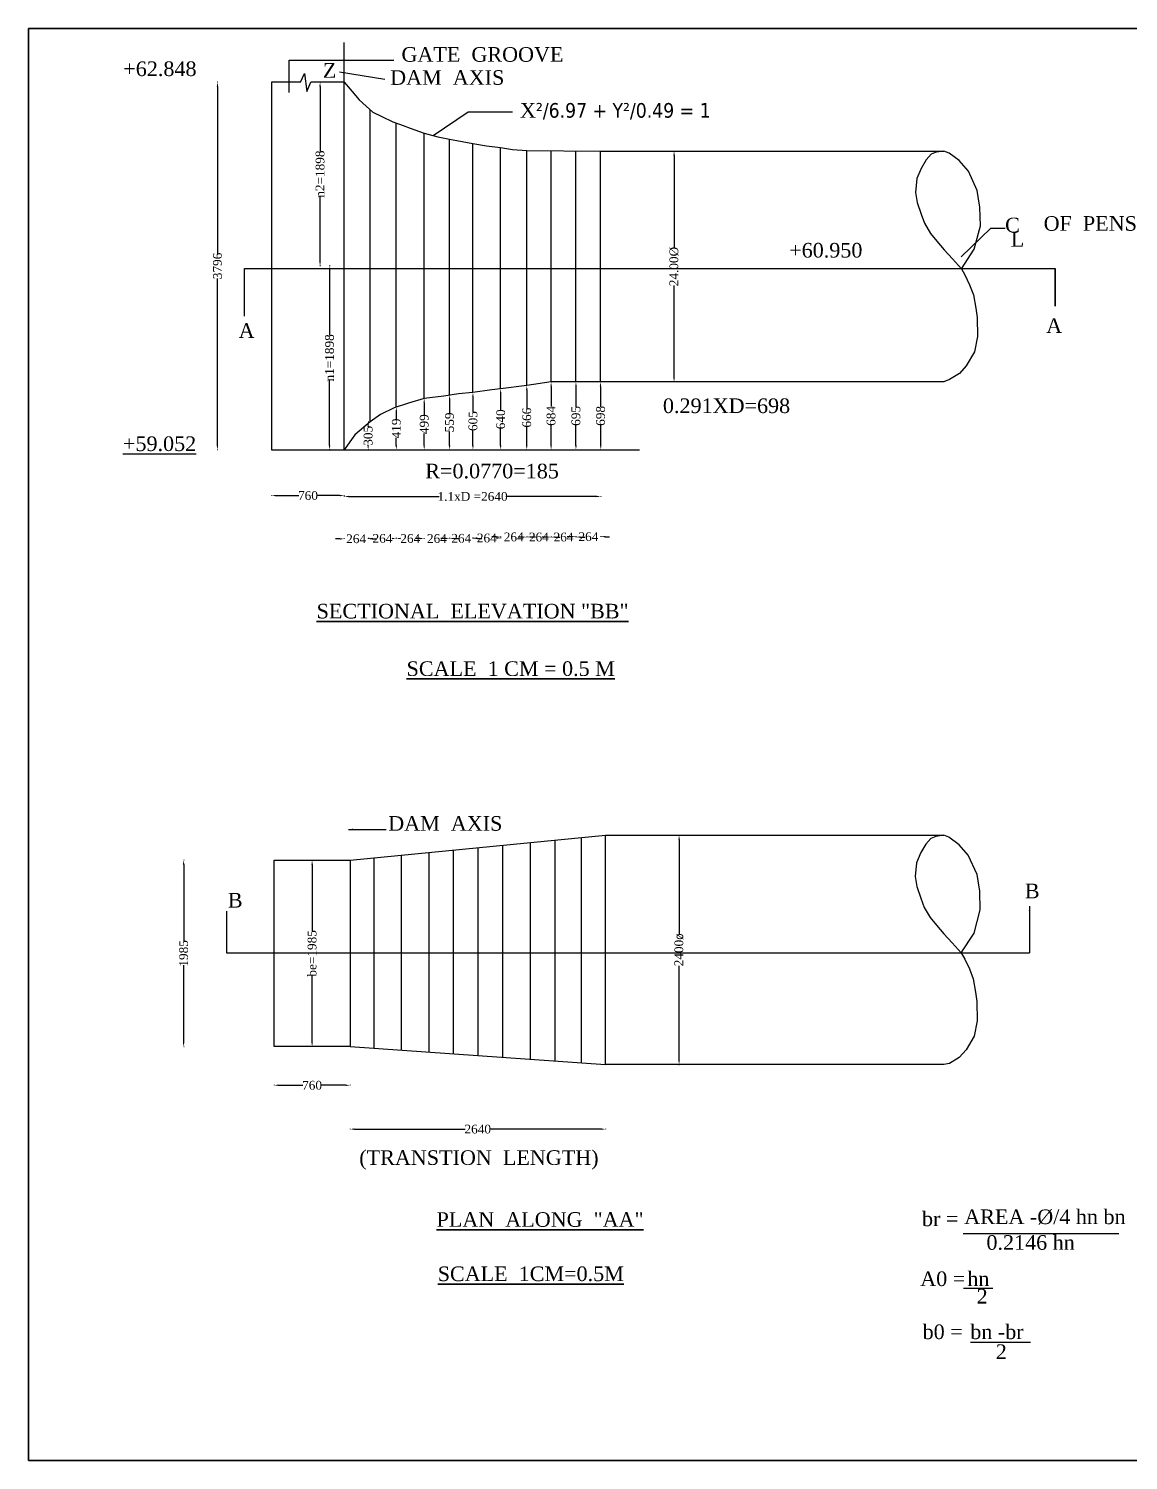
# Model space of a CAD drawing. Header units: millimetres. Extents: x 683 to 21117, y 183 to 14868.
# Drawn here: x 683 to 11962, y 183 to 14868 of the extents above; entities that cross this region are included whole.
import ezdxf

# ---------------------------------------------------------------- set-up
doc = ezdxf.new("R2010")
doc.units = ezdxf.units.MM
doc.header["$MEASUREMENT"] = 0
for name, color, linetype in [('DIM', 5, 'Continuous'), ('DWG.LINE', 10, 'Continuous'), ('TEXT', 7, 'Continuous')]:
    doc.layers.add(name, color=color, linetype=linetype)
doc.layers.add('TITLE', color=7, linetype='Continuous', lineweight=30)
doc.styles.get("Standard").update_dxf_attribs({"font": 'times.ttf', "height": 90})
doc.dimstyles.get("Standard").update_dxf_attribs({"dimtxt": 90, "dimasz": 45, "dimexe": 0.18, "dimexo": 0.0625, "dimgap": 0.09, "dimtad": 0, "dimtih": 1, "dimtoh": 1, "dimdec": 0, "dimzin": 0, "dimdsep": 46, "dimtxsty": 'Standard', "dimcen": 300, "dimclrd": 5, "dimclre": 5, "dimclrt": 4, "dimadec": 0, "dimazin": 0, "dimtfac": 1, "dimtdec": 0, "dimtofl": 0, "dimtmove": 0, "dimatfit": 3, "dimfxl": 0, "dimtolj": 1, "dimtzin": 0, "dimarcsym": 0})

# ---------------------------------------------------------------- blocks, each defined once
blk = doc.blocks.new('*D2')
at = {"layer": 'Defpoints', "color": 0, "ltscale": 0.2}
for p in [(3979, 4426), (6599, 4426), (6599, 3580)]:
    blk.add_point(p, dxfattribs=at)
at = {"layer": 'DIM', "color": 5, "lineweight": -2, "ltscale": 0.2}
for p, q in [((3979, 3585), (3979, 3580)), ((4024, 3580), (5160, 3580)), ((6554, 3580), (5418, 3580)), ((6599, 3585), (6599, 3580))]:
    blk.add_line(p, q, dxfattribs=at)
at = {"layer": 'DIM', "color": 5, "ltscale": 0.2}
for points in [[(4024, 3588), (4024, 3573), (3979, 3580)], [(6554, 3588), (6554, 3573), (6599, 3580)]]:
    blk.add_solid(points, dxfattribs=at)
at = {"layer": 'DIM', "color": 4, "ltscale": 0.2, "insert": (5289, 3580), "char_height": 90, "attachment_point": 5}
blk.add_mtext('\\A1;2640', dxfattribs=at)
blk = doc.blocks.new('*D3')
at = {"layer": 'Defpoints', "color": 0, "ltscale": 0.2}
for p in [(3202, 4426), (3979, 4426), (3979, 4030)]:
    blk.add_point(p, dxfattribs=at)
at = {"layer": 'DIM', "color": 5, "lineweight": -2, "ltscale": 0.2}
for p, q in [((3202, 4035), (3202, 4030)), ((3247, 4030), (3496, 4030)), ((3934, 4030), (3685, 4030)), ((3979, 4035), (3979, 4030))]:
    blk.add_line(p, q, dxfattribs=at)
at = {"layer": 'DIM', "color": 5, "ltscale": 0.2}
for points in [[(3247, 4038), (3247, 4023), (3202, 4030)], [(3934, 4038), (3934, 4023), (3979, 4030)]]:
    blk.add_solid(points, dxfattribs=at)
at = {"layer": 'DIM', "color": 4, "ltscale": 0.2, "insert": (3590, 4030), "char_height": 90, "attachment_point": 5}
blk.add_mtext('\\A1;760', dxfattribs=at)
blk = doc.blocks.new('*D4')
at = {"layer": 'Defpoints', "color": 0, "ltscale": 0.2}
for p in [(3202, 6339), (2273, 4426), (3202, 4426)]:
    blk.add_point(p, dxfattribs=at)
at = {"layer": 'DIM', "color": 5, "lineweight": -2, "ltscale": 0.2}
for p, q in [((2278, 6339), (2273, 6339)), ((2273, 6294), (2273, 5503)), ((2273, 4471), (2273, 5262)), ((2278, 4426), (2273, 4426))]:
    blk.add_line(p, q, dxfattribs=at)
at = {"layer": 'DIM', "color": 5, "ltscale": 0.2}
for points in [[(2265, 6294), (2280, 6294), (2273, 6339)], [(2265, 4471), (2280, 4471), (2273, 4426)]]:
    blk.add_solid(points, dxfattribs=at)
at = {"layer": 'DIM', "color": 4, "ltscale": 0.2, "insert": (2273, 5383), "char_height": 90, "attachment_point": 5, "rotation": 90}
blk.add_mtext('\\A1;1985', dxfattribs=at)
blk = doc.blocks.new('*D5')
at = {"layer": 'Defpoints', "color": 0, "ltscale": 0.2}
for p in [(6599, 6595), (7354, 6595), (6599, 4242)]:
    blk.add_point(p, dxfattribs=at)
at = {"layer": 'DIM', "color": 5, "lineweight": -2, "ltscale": 0.2}
for p, q in [((7349, 6595), (7354, 6595)), ((7354, 6550), (7354, 5582)), ((7354, 4287), (7354, 5255)), ((7349, 4242), (7354, 4242))]:
    blk.add_line(p, q, dxfattribs=at)
at = {"layer": 'DIM', "color": 5, "ltscale": 0.2}
for points in [[(7346, 6550), (7361, 6550), (7354, 6595)], [(7346, 4287), (7361, 4287), (7354, 4242)]]:
    blk.add_solid(points, dxfattribs=at)
at = {"layer": 'DIM', "color": 4, "ltscale": 0.2, "insert": (7354, 5419), "char_height": 90, "attachment_point": 5, "rotation": 90}
blk.add_mtext('\\A1;2400{\\fTahoma|b0|i0|c0|p34;ø}', dxfattribs=at)
blk = doc.blocks.new('*D11')
at = {"layer": 'Defpoints', "color": 0, "ltscale": 0.2}
for p in [(3175, 10549), (3920, 10549), (3920, 10079)]:
    blk.add_point(p, dxfattribs=at)
at = {"layer": 'DIM', "color": 5, "lineweight": -2, "ltscale": 0.2}
for p, q in [((3175, 10084), (3175, 10078)), ((3220, 10079), (3453, 10079)), ((3875, 10079), (3643, 10079)), ((3920, 10084), (3920, 10078))]:
    blk.add_line(p, q, dxfattribs=at)
at = {"layer": 'DIM', "color": 5, "ltscale": 0.2}
for points in [[(3220, 10086), (3220, 10071), (3175, 10079)], [(3875, 10086), (3875, 10071), (3920, 10079)]]:
    blk.add_solid(points, dxfattribs=at)
at = {"layer": 'DIM', "color": 4, "ltscale": 0.2, "insert": (3548, 10079), "char_height": 90, "attachment_point": 5}
blk.add_mtext('\\A1;760', dxfattribs=at)
blk = doc.blocks.new('*D12')
at = {"layer": 'Defpoints', "color": 0, "ltscale": 0.2}
for p in [(3920, 10549), (6551, 10549), (6551, 10069)]:
    blk.add_point(p, dxfattribs=at)
at = {"layer": 'DIM', "color": 5, "lineweight": -2, "ltscale": 0.2}
for p, q in [((3920, 10074), (3920, 10069)), ((3965, 10069), (4894, 10069)), ((6506, 10069), (5577, 10069)), ((6551, 10074), (6551, 10069))]:
    blk.add_line(p, q, dxfattribs=at)
at = {"layer": 'DIM', "color": 5, "ltscale": 0.2}
for points in [[(3965, 10077), (3965, 10062), (3920, 10069)], [(6506, 10077), (6506, 10062), (6551, 10069)]]:
    blk.add_solid(points, dxfattribs=at)
at = {"layer": 'DIM', "color": 4, "ltscale": 0.2, "insert": (5236, 10069), "char_height": 90, "attachment_point": 5}
blk.add_mtext('\\A1;1.1xD =2640', dxfattribs=at)
blk = doc.blocks.new('*D13')
at = {"layer": 'Defpoints', "color": 0, "ltscale": 0.2}
for p in [(4185, 10835), (4165, 10549), (4185, 10549)]:
    blk.add_point(p, dxfattribs=at)
at = {"layer": 'DIM', "color": 5, "ltscale": 0.2}
for p, q in [((4170, 10835), (4165, 10835)), ((4170, 10549), (4165, 10549))]:
    blk.add_line(p, q, dxfattribs=at)
at = {"layer": 'DIM', "color": 5, "lineweight": -2, "ltscale": 0.2}
for p, q in [((4165, 10790), (4165, 10785)), ((4165, 10594), (4165, 10599))]:
    blk.add_line(p, q, dxfattribs=at)
at = {"layer": 'DIM', "color": 5, "ltscale": 0.2}
for points in [[(4157, 10790), (4172, 10790), (4165, 10835)], [(4157, 10594), (4172, 10594), (4165, 10549)]]:
    blk.add_solid(points, dxfattribs=at)
at = {"layer": 'DIM', "color": 4, "ltscale": 0.2, "insert": (4165, 10692), "char_height": 90, "attachment_point": 5, "rotation": 90}
blk.add_mtext('\\A1;305', dxfattribs=at)
blk = doc.blocks.new('*D14')
at = {"layer": 'Defpoints', "color": 0, "ltscale": 0.2}
for p in [(4454, 10986), (4454, 10549), (4454, 10549)]:
    blk.add_point(p, dxfattribs=at)
at = {"layer": 'DIM', "color": 5, "ltscale": 0.2}
for p, q in [((4454, 10986), (4453, 10986)), ((4454, 10549), (4453, 10549))]:
    blk.add_line(p, q, dxfattribs=at)
at = {"layer": 'DIM', "color": 5, "lineweight": -2, "ltscale": 0.2}
for p, q in [((4454, 10941), (4454, 10863)), ((4454, 10594), (4454, 10671))]:
    blk.add_line(p, q, dxfattribs=at)
at = {"layer": 'DIM', "color": 5, "ltscale": 0.2}
for points in [[(4446, 10941), (4461, 10941), (4454, 10986)], [(4446, 10594), (4461, 10594), (4454, 10549)]]:
    blk.add_solid(points, dxfattribs=at)
at = {"layer": 'DIM', "color": 4, "ltscale": 0.2, "insert": (4454, 10767), "char_height": 90, "attachment_point": 5, "rotation": 90}
blk.add_mtext('\\A1;419', dxfattribs=at)
blk = doc.blocks.new('*D15')
at = {"layer": 'Defpoints', "color": 0, "ltscale": 0.2}
for p in [(4740, 11073), (4740, 10549), (4740, 10549)]:
    blk.add_point(p, dxfattribs=at)
at = {"layer": 'DIM', "color": 5, "ltscale": 0.2}
for p, q in [((4740, 11073), (4739, 11073)), ((4740, 10549), (4739, 10549))]:
    blk.add_line(p, q, dxfattribs=at)
at = {"layer": 'DIM', "color": 5, "lineweight": -2, "ltscale": 0.2}
for p, q in [((4740, 11028), (4740, 10907)), ((4740, 10594), (4740, 10715))]:
    blk.add_line(p, q, dxfattribs=at)
at = {"layer": 'DIM', "color": 5, "ltscale": 0.2}
for points in [[(4732, 11028), (4747, 11028), (4740, 11073)], [(4732, 10594), (4747, 10594), (4740, 10549)]]:
    blk.add_solid(points, dxfattribs=at)
at = {"layer": 'DIM', "color": 4, "ltscale": 0.2, "insert": (4740, 10811), "char_height": 90, "attachment_point": 5, "rotation": 90}
blk.add_mtext('\\A1;499', dxfattribs=at)
blk = doc.blocks.new('*D16')
at = {"layer": 'Defpoints', "color": 0, "ltscale": 0.2}
for p in [(5000, 11109), (5000, 10549), (5000, 10549)]:
    blk.add_point(p, dxfattribs=at)
at = {"layer": 'DIM', "color": 5, "ltscale": 0.2}
for p, q in [((5000, 11109), (5000, 11109)), ((5000, 10549), (5000, 10549))]:
    blk.add_line(p, q, dxfattribs=at)
at = {"layer": 'DIM', "color": 5, "lineweight": -2, "ltscale": 0.2}
for p, q in [((5000, 11064), (5000, 10923)), ((5000, 10594), (5000, 10735))]:
    blk.add_line(p, q, dxfattribs=at)
at = {"layer": 'DIM', "color": 5, "ltscale": 0.2}
for points in [[(4993, 11064), (5008, 11064), (5000, 11109)], [(4993, 10594), (5008, 10594), (5000, 10549)]]:
    blk.add_solid(points, dxfattribs=at)
at = {"layer": 'DIM', "color": 4, "ltscale": 0.2, "insert": (5000, 10829), "char_height": 90, "attachment_point": 5, "rotation": 90}
blk.add_mtext('\\A1;559', dxfattribs=at)
blk = doc.blocks.new('*D17')
at = {"layer": 'Defpoints', "color": 0, "ltscale": 0.2}
for p in [(5240, 11136), (5240, 10549), (5240, 10549)]:
    blk.add_point(p, dxfattribs=at)
at = {"layer": 'DIM', "color": 5, "ltscale": 0.2}
for p, q in [((5240, 11136), (5240, 11136)), ((5240, 10549), (5240, 10549))]:
    blk.add_line(p, q, dxfattribs=at)
at = {"layer": 'DIM', "color": 5, "lineweight": -2, "ltscale": 0.2}
for p, q in [((5240, 11091), (5240, 10935)), ((5240, 10594), (5240, 10750))]:
    blk.add_line(p, q, dxfattribs=at)
at = {"layer": 'DIM', "color": 5, "ltscale": 0.2}
for points in [[(5232, 11091), (5247, 11091), (5240, 11136)], [(5232, 10594), (5247, 10594), (5240, 10549)]]:
    blk.add_solid(points, dxfattribs=at)
at = {"layer": 'DIM', "color": 4, "ltscale": 0.2, "insert": (5240, 10843), "char_height": 90, "attachment_point": 5, "rotation": 90}
blk.add_mtext('\\A1;605', dxfattribs=at)
blk = doc.blocks.new('*D18')
at = {"layer": 'Defpoints', "color": 0, "ltscale": 0.2}
for p in [(5524, 11174), (5524, 10549), (5524, 10549)]:
    blk.add_point(p, dxfattribs=at)
at = {"layer": 'DIM', "color": 5, "ltscale": 0.2}
for p, q in [((5524, 11174), (5524, 11174)), ((5524, 10549), (5524, 10549))]:
    blk.add_line(p, q, dxfattribs=at)
at = {"layer": 'DIM', "color": 5, "lineweight": -2, "ltscale": 0.2}
for p, q in [((5524, 11129), (5524, 10956)), ((5524, 10594), (5524, 10767))]:
    blk.add_line(p, q, dxfattribs=at)
at = {"layer": 'DIM', "color": 5, "ltscale": 0.2}
for points in [[(5516, 11129), (5531, 11129), (5524, 11174)], [(5516, 10594), (5531, 10594), (5524, 10549)]]:
    blk.add_solid(points, dxfattribs=at)
at = {"layer": 'DIM', "color": 4, "ltscale": 0.2, "insert": (5524, 10861), "char_height": 90, "attachment_point": 5, "rotation": 90}
blk.add_mtext('\\A1;640', dxfattribs=at)
blk = doc.blocks.new('*D19')
at = {"layer": 'Defpoints', "color": 0, "ltscale": 0.2}
for p in [(5792, 11207), (5792, 10549), (5792, 10549)]:
    blk.add_point(p, dxfattribs=at)
at = {"layer": 'DIM', "color": 5, "ltscale": 0.2}
for p, q in [((5792, 11207), (5792, 11207)), ((5792, 10549), (5792, 10549))]:
    blk.add_line(p, q, dxfattribs=at)
at = {"layer": 'DIM', "color": 5, "lineweight": -2, "ltscale": 0.2}
for p, q in [((5792, 11162), (5792, 10972)), ((5792, 10594), (5792, 10784))]:
    blk.add_line(p, q, dxfattribs=at)
at = {"layer": 'DIM', "color": 5, "ltscale": 0.2}
for points in [[(5784, 11162), (5799, 11162), (5792, 11207)], [(5784, 10594), (5799, 10594), (5792, 10549)]]:
    blk.add_solid(points, dxfattribs=at)
at = {"layer": 'DIM', "color": 4, "ltscale": 0.2, "insert": (5792, 10878), "char_height": 90, "attachment_point": 5, "rotation": 90}
blk.add_mtext('\\A1;666', dxfattribs=at)
blk = doc.blocks.new('*D20')
at = {"layer": 'Defpoints', "color": 0, "ltscale": 0.2}
for p in [(6041, 11244), (6041, 10549), (6041, 10549)]:
    blk.add_point(p, dxfattribs=at)
at = {"layer": 'DIM', "color": 5, "ltscale": 0.2}
for p, q in [((6041, 11244), (6041, 11244)), ((6041, 10549), (6041, 10549))]:
    blk.add_line(p, q, dxfattribs=at)
at = {"layer": 'DIM', "color": 5, "lineweight": -2, "ltscale": 0.2}
for p, q in [((6041, 11199), (6041, 10991)), ((6041, 10594), (6041, 10802))]:
    blk.add_line(p, q, dxfattribs=at)
at = {"layer": 'DIM', "color": 5, "ltscale": 0.2}
for points in [[(6034, 11199), (6049, 11199), (6041, 11244)], [(6034, 10594), (6049, 10594), (6041, 10549)]]:
    blk.add_solid(points, dxfattribs=at)
at = {"layer": 'DIM', "color": 4, "ltscale": 0.2, "insert": (6041, 10896), "char_height": 90, "attachment_point": 5, "rotation": 90}
blk.add_mtext('\\A1;684', dxfattribs=at)
blk = doc.blocks.new('*D21')
at = {"layer": 'Defpoints', "color": 0, "ltscale": 0.2}
for p in [(6296, 11244), (6296, 10549), (6296, 10549)]:
    blk.add_point(p, dxfattribs=at)
at = {"layer": 'DIM', "color": 5, "ltscale": 0.2}
for p, q in [((6296, 11244), (6296, 11244)), ((6296, 10549), (6296, 10549))]:
    blk.add_line(p, q, dxfattribs=at)
at = {"layer": 'DIM', "color": 5, "lineweight": -2, "ltscale": 0.2}
for p, q in [((6296, 11199), (6296, 10989)), ((6296, 10594), (6296, 10804))]:
    blk.add_line(p, q, dxfattribs=at)
at = {"layer": 'DIM', "color": 5, "ltscale": 0.2}
for points in [[(6289, 11199), (6304, 11199), (6296, 11244)], [(6289, 10594), (6304, 10594), (6296, 10549)]]:
    blk.add_solid(points, dxfattribs=at)
at = {"layer": 'DIM', "color": 4, "ltscale": 0.2, "insert": (6296, 10896), "char_height": 90, "attachment_point": 5, "rotation": 90}
blk.add_mtext('\\A1;695', dxfattribs=at)
blk = doc.blocks.new('*D22')
at = {"layer": 'Defpoints', "color": 0, "ltscale": 0.2}
for p in [(6547, 11244), (6551, 10549), (6551, 10549)]:
    blk.add_point(p, dxfattribs=at)
at = {"layer": 'DIM', "color": 5, "ltscale": 0.2}
for p, q in [((6547, 11244), (6547, 11244)), ((6551, 10549), (6551, 10549))]:
    blk.add_line(p, q, dxfattribs=at)
at = {"layer": 'DIM', "color": 5, "lineweight": -2, "ltscale": 0.2}
for p, q in [((6547, 11199), (6549, 10989)), ((6551, 10594), (6550, 10803))]:
    blk.add_line(p, q, dxfattribs=at)
at = {"layer": 'DIM', "color": 5, "ltscale": 0.2}
for points in [[(6555, 11199), (6540, 11199), (6547, 11244)], [(6558, 10594), (6543, 10594), (6551, 10549)]]:
    blk.add_solid(points, dxfattribs=at)
at = {"layer": 'DIM', "color": 4, "ltscale": 0.2, "insert": (6549, 10896), "char_height": 90, "attachment_point": 5, "rotation": 90}
blk.add_mtext('\\A1;698', dxfattribs=at)
blk = doc.blocks.new('*D23')
at = {"layer": 'Defpoints', "color": 0, "ltscale": 0.2}
for p in [(7302, 13612), (7302, 11244), (7302, 11244)]:
    blk.add_point(p, dxfattribs=at)
at = {"layer": 'DIM', "color": 5, "lineweight": -2, "ltscale": 0.2}
for p, q in [((7302, 13612), (7302, 13612)), ((7302, 13567), (7302, 12622)), ((7302, 11289), (7302, 12235)), ((7302, 11244), (7302, 11244))]:
    blk.add_line(p, q, dxfattribs=at)
at = {"layer": 'DIM', "color": 5, "ltscale": 0.2}
for points in [[(7295, 13567), (7310, 13567), (7302, 13612)], [(7295, 11289), (7310, 11289), (7302, 11244)]]:
    blk.add_solid(points, dxfattribs=at)
at = {"layer": 'DIM', "color": 4, "ltscale": 0.2, "insert": (7302, 12428), "char_height": 90, "attachment_point": 5, "rotation": 90}
blk.add_mtext('\\A1;24.00%%C', dxfattribs=at)
blk = doc.blocks.new('*D24')
at = {"layer": 'Defpoints', "color": 0, "ltscale": 0.2}
for p in [(3920, 12434), (3769, 10549), (3920, 10549)]:
    blk.add_point(p, dxfattribs=at)
at = {"layer": 'DIM', "color": 5, "lineweight": -2, "ltscale": 0.2}
for p, q in [((3774, 12434), (3769, 12434)), ((3769, 12389), (3769, 11724)), ((3769, 10594), (3769, 11259)), ((3774, 10549), (3769, 10549))]:
    blk.add_line(p, q, dxfattribs=at)
at = {"layer": 'DIM', "color": 5, "ltscale": 0.2}
for points in [[(3762, 12389), (3777, 12389), (3769, 12434)], [(3762, 10594), (3777, 10594), (3769, 10549)]]:
    blk.add_solid(points, dxfattribs=at)
at = {"layer": 'DIM', "color": 4, "ltscale": 0.2, "insert": (3769, 11491), "char_height": 90, "attachment_point": 5, "rotation": 90}
blk.add_mtext('\\A1;n1=1898', dxfattribs=at)
blk = doc.blocks.new('*D25')
at = {"layer": 'Defpoints', "color": 0, "ltscale": 0.2}
for p in [(3672, 14319), (3920, 14319), (3920, 12434)]:
    blk.add_point(p, dxfattribs=at)
at = {"layer": 'DIM', "color": 5, "lineweight": -2, "ltscale": 0.2}
for p, q in [((3677, 14319), (3671, 14319)), ((3672, 14274), (3672, 13609)), ((3672, 12479), (3672, 13144)), ((3677, 12434), (3671, 12434))]:
    blk.add_line(p, q, dxfattribs=at)
at = {"layer": 'DIM', "color": 5, "ltscale": 0.2}
for points in [[(3664, 14274), (3679, 14274), (3672, 14319)], [(3664, 12479), (3679, 12479), (3672, 12434)]]:
    blk.add_solid(points, dxfattribs=at)
at = {"layer": 'DIM', "color": 4, "ltscale": 0.2, "insert": (3672, 13376), "char_height": 90, "attachment_point": 5, "rotation": 90}
blk.add_mtext('\\A1;n2=1898', dxfattribs=at)
blk = doc.blocks.new('*D26')
at = {"layer": 'Defpoints', "color": 0, "ltscale": 0.2}
for p in [(2620, 14319), (3175, 14319), (3175, 10549)]:
    blk.add_point(p, dxfattribs=at)
at = {"layer": 'DIM', "color": 5, "lineweight": -2, "ltscale": 0.2}
for p, q in [((2625, 14319), (2619, 14319)), ((2620, 14274), (2620, 12562)), ((2620, 10594), (2620, 12306)), ((2625, 10549), (2619, 10549))]:
    blk.add_line(p, q, dxfattribs=at)
at = {"layer": 'DIM', "color": 5, "ltscale": 0.2}
for points in [[(2612, 14274), (2627, 14274), (2620, 14319)], [(2612, 10594), (2627, 10594), (2620, 10549)]]:
    blk.add_solid(points, dxfattribs=at)
at = {"layer": 'DIM', "color": 4, "ltscale": 0.2, "insert": (2620, 12434), "char_height": 90, "attachment_point": 5, "rotation": 90}
blk.add_mtext('\\A1;3796', dxfattribs=at)
blk = doc.blocks.new('*D27')
at = {"layer": 'Defpoints', "color": 0, "ltscale": 0.2}
for p in [(3920, 10549), (4165, 10549), (3920, 9635)]:
    blk.add_point(p, dxfattribs=at)
at = {"layer": 'DIM', "color": 5, "lineweight": -2, "ltscale": 0.2}
for p, q in [((3875, 9635), (3830, 9635)), ((3920, 9640), (3920, 9634)), ((4165, 9640), (4165, 9634)), ((4210, 9635), (4255, 9635))]:
    blk.add_line(p, q, dxfattribs=at)
at = {"layer": 'DIM', "color": 5, "ltscale": 0.2}
for points in [[(3875, 9642), (3875, 9627), (3920, 9635)], [(4210, 9642), (4210, 9627), (4165, 9635)]]:
    blk.add_solid(points, dxfattribs=at)
at = {"layer": 'DIM', "color": 4, "ltscale": 0.2, "insert": (4042, 9635), "char_height": 90, "attachment_point": 5}
blk.add_mtext('\\A1;264', dxfattribs=at)
blk = doc.blocks.new('*D28')
at = {"layer": 'Defpoints', "color": 0, "ltscale": 0.2}
for p in [(4170, 10717), (4453, 10717), (4453, 9639)]:
    blk.add_point(p, dxfattribs=at)
at = {"layer": 'DIM', "color": 5, "lineweight": -2, "ltscale": 0.2}
for p, q in [((4170, 9644), (4170, 9638)), ((4215, 9639), (4216, 9639)), ((4408, 9639), (4408, 9639)), ((4453, 9644), (4453, 9638))]:
    blk.add_line(p, q, dxfattribs=at)
at = {"layer": 'DIM', "color": 5, "ltscale": 0.2}
for points in [[(4215, 9646), (4215, 9631), (4170, 9639)], [(4408, 9646), (4408, 9631), (4453, 9639)]]:
    blk.add_solid(points, dxfattribs=at)
at = {"layer": 'DIM', "color": 4, "ltscale": 0.2, "insert": (4312, 9639), "char_height": 90, "attachment_point": 5}
blk.add_mtext('\\A1;264', dxfattribs=at)
blk = doc.blocks.new('*D29')
at = {"layer": 'Defpoints', "color": 0, "ltscale": 0.2}
for p in [(4454, 10549), (4739, 10549), (4739, 9638)]:
    blk.add_point(p, dxfattribs=at)
at = {"layer": 'DIM', "color": 5, "lineweight": -2, "ltscale": 0.2}
for p, q in [((4454, 9643), (4454, 9638)), ((4499, 9638), (4500, 9638)), ((4694, 9638), (4693, 9638)), ((4739, 9643), (4739, 9638))]:
    blk.add_line(p, q, dxfattribs=at)
at = {"layer": 'DIM', "color": 5, "ltscale": 0.2}
for points in [[(4499, 9646), (4499, 9631), (4454, 9638)], [(4694, 9646), (4694, 9631), (4739, 9638)]]:
    blk.add_solid(points, dxfattribs=at)
at = {"layer": 'DIM', "color": 4, "ltscale": 0.2, "insert": (4597, 9638), "char_height": 90, "attachment_point": 5}
blk.add_mtext('\\A1;264', dxfattribs=at)
blk = doc.blocks.new('*D30')
at = {"layer": 'Defpoints', "color": 0, "ltscale": 0.2}
for p in [(4740, 10549), (5000, 10549), (5000, 9638)]:
    blk.add_point(p, dxfattribs=at)
at = {"layer": 'DIM', "color": 5, "lineweight": -2, "ltscale": 0.2}
for p, q in [((4695, 9638), (4650, 9638)), ((4740, 9643), (4740, 9638)), ((5000, 9643), (5000, 9638)), ((5045, 9638), (5090, 9638))]:
    blk.add_line(p, q, dxfattribs=at)
at = {"layer": 'DIM', "color": 5, "ltscale": 0.2}
for points in [[(4695, 9646), (4695, 9631), (4740, 9638)], [(5045, 9646), (5045, 9631), (5000, 9638)]]:
    blk.add_solid(points, dxfattribs=at)
at = {"layer": 'DIM', "color": 4, "ltscale": 0.2, "insert": (4870, 9638), "char_height": 90, "attachment_point": 5}
blk.add_mtext('\\A1;264', dxfattribs=at)
blk = doc.blocks.new('*D31')
at = {"layer": 'Defpoints', "color": 0, "ltscale": 0.2}
for p in [(5000, 10549), (5240, 10549), (5240, 9640)]:
    blk.add_point(p, dxfattribs=at)
at = {"layer": 'DIM', "color": 5, "lineweight": -2, "ltscale": 0.2}
for p, q in [((4955, 9640), (4910, 9640)), ((5000, 9645), (5000, 9639)), ((5240, 9645), (5240, 9639)), ((5285, 9640), (5330, 9640))]:
    blk.add_line(p, q, dxfattribs=at)
at = {"layer": 'DIM', "color": 5, "ltscale": 0.2}
for points in [[(4955, 9647), (4955, 9632), (5000, 9640)], [(5285, 9647), (5285, 9632), (5240, 9640)]]:
    blk.add_solid(points, dxfattribs=at)
at = {"layer": 'DIM', "color": 4, "ltscale": 0.2, "insert": (5120, 9640), "char_height": 90, "attachment_point": 5}
blk.add_mtext('\\A1;264', dxfattribs=at)
blk = doc.blocks.new('*D32')
at = {"layer": 'Defpoints', "color": 0, "ltscale": 0.2}
for p in [(5240, 10549), (5524, 10549), (5524, 9643)]:
    blk.add_point(p, dxfattribs=at)
at = {"layer": 'DIM', "color": 5, "lineweight": -2, "ltscale": 0.2}
for p, q in [((5240, 9648), (5240, 9643)), ((5285, 9643), (5286, 9643)), ((5479, 9643), (5478, 9643)), ((5524, 9648), (5524, 9643))]:
    blk.add_line(p, q, dxfattribs=at)
at = {"layer": 'DIM', "color": 5, "ltscale": 0.2}
for points in [[(5285, 9651), (5285, 9636), (5240, 9643)], [(5479, 9651), (5479, 9636), (5524, 9643)]]:
    blk.add_solid(points, dxfattribs=at)
at = {"layer": 'DIM', "color": 4, "ltscale": 0.2, "insert": (5382, 9643), "char_height": 90, "attachment_point": 5}
blk.add_mtext('\\A1;264', dxfattribs=at)
blk = doc.blocks.new('*D33')
at = {"layer": 'Defpoints', "color": 0, "ltscale": 0.2}
for p in [(5524, 10549), (5792, 10549), (5792, 9654)]:
    blk.add_point(p, dxfattribs=at)
at = {"layer": 'DIM', "color": 5, "lineweight": -2, "ltscale": 0.2}
for p, q in [((5479, 9654), (5434, 9654)), ((5524, 9659), (5524, 9654)), ((5792, 9659), (5792, 9654)), ((5837, 9654), (5882, 9654))]:
    blk.add_line(p, q, dxfattribs=at)
at = {"layer": 'DIM', "color": 5, "ltscale": 0.2}
for points in [[(5479, 9662), (5479, 9647), (5524, 9654)], [(5837, 9662), (5837, 9647), (5792, 9654)]]:
    blk.add_solid(points, dxfattribs=at)
at = {"layer": 'DIM', "color": 4, "ltscale": 0.2, "insert": (5658, 9654), "char_height": 90, "attachment_point": 5}
blk.add_mtext('\\A1;264', dxfattribs=at)
blk = doc.blocks.new('*D34')
at = {"layer": 'Defpoints', "color": 0, "ltscale": 0.2}
for p in [(5792, 10549), (6041, 10549), (6041, 9653)]:
    blk.add_point(p, dxfattribs=at)
at = {"layer": 'DIM', "color": 5, "lineweight": -2, "ltscale": 0.2}
for p, q in [((5747, 9653), (5702, 9653)), ((5792, 9658), (5792, 9653)), ((6041, 9658), (6041, 9653)), ((6086, 9653), (6131, 9653))]:
    blk.add_line(p, q, dxfattribs=at)
at = {"layer": 'DIM', "color": 5, "ltscale": 0.2}
for points in [[(5747, 9661), (5747, 9646), (5792, 9653)], [(6086, 9661), (6086, 9646), (6041, 9653)]]:
    blk.add_solid(points, dxfattribs=at)
at = {"layer": 'DIM', "color": 4, "ltscale": 0.2, "insert": (5916, 9653), "char_height": 90, "attachment_point": 5}
blk.add_mtext('\\A1;264', dxfattribs=at)
blk = doc.blocks.new('*D35')
at = {"layer": 'Defpoints', "color": 0, "ltscale": 0.2}
for p in [(6041, 10549), (6296, 10549), (6296, 9653)]:
    blk.add_point(p, dxfattribs=at)
at = {"layer": 'DIM', "color": 5, "lineweight": -2, "ltscale": 0.2}
for p, q in [((5996, 9653), (5951, 9653)), ((6041, 9658), (6041, 9653)), ((6296, 9658), (6296, 9653)), ((6341, 9653), (6386, 9653))]:
    blk.add_line(p, q, dxfattribs=at)
at = {"layer": 'DIM', "color": 5, "ltscale": 0.2}
for points in [[(5996, 9661), (5996, 9646), (6041, 9653)], [(6341, 9661), (6341, 9646), (6296, 9653)]]:
    blk.add_solid(points, dxfattribs=at)
at = {"layer": 'DIM', "color": 4, "ltscale": 0.2, "insert": (6169, 9653), "char_height": 90, "attachment_point": 5}
blk.add_mtext('\\A1;264', dxfattribs=at)
blk = doc.blocks.new('*D36')
at = {"layer": 'Defpoints', "color": 0, "ltscale": 0.2}
for p in [(6296, 10549), (6551, 10549), (6551, 9657)]:
    blk.add_point(p, dxfattribs=at)
at = {"layer": 'DIM', "color": 5, "lineweight": -2, "ltscale": 0.2}
for p, q in [((6251, 9657), (6206, 9657)), ((6296, 9662), (6296, 9657)), ((6551, 9662), (6551, 9657)), ((6596, 9657), (6641, 9657))]:
    blk.add_line(p, q, dxfattribs=at)
at = {"layer": 'DIM', "color": 5, "ltscale": 0.2}
for points in [[(6251, 9665), (6251, 9650), (6296, 9657)], [(6596, 9665), (6596, 9650), (6551, 9657)]]:
    blk.add_solid(points, dxfattribs=at)
at = {"layer": 'DIM', "color": 4, "ltscale": 0.2, "insert": (6424, 9657), "char_height": 90, "attachment_point": 5}
blk.add_mtext('\\A1;264', dxfattribs=at)
blk = doc.blocks.new('*D37')
at = {"layer": 'Defpoints', "color": 0, "ltscale": 0.2}
for p in [(3590, 6339), (3590, 4426), (3590, 4426)]:
    blk.add_point(p, dxfattribs=at)
at = {"layer": 'DIM', "color": 5, "lineweight": -2, "ltscale": 0.2}
for p, q in [((3590, 6339), (3591, 6339)), ((3590, 6294), (3590, 5612)), ((3590, 4471), (3590, 5154)), ((3590, 4426), (3590, 4426))]:
    blk.add_line(p, q, dxfattribs=at)
at = {"layer": 'DIM', "color": 5, "ltscale": 0.2}
for points in [[(3583, 6294), (3598, 6294), (3590, 6339)], [(3583, 4471), (3598, 4471), (3590, 4426)]]:
    blk.add_solid(points, dxfattribs=at)
at = {"layer": 'DIM', "color": 4, "ltscale": 0.2, "insert": (3590, 5383), "char_height": 90, "attachment_point": 5, "rotation": 90}
blk.add_mtext('\\A1;be=1985', dxfattribs=at)

msp = doc.modelspace()

# ---------------------------------------------------------------- linework, layer by layer
at = {"layer": 'DIM', "ltscale": 0.2}
msp.add_lwpolyline([(2895.9, 11919.1), (2895.9, 12409.2), (11210.9, 12409.2), (11210.9, 12020.5)], dxfattribs=at)
at = {"layer": 'DWG.LINE', "color": 1, "ltscale": 0.2}
for p, q in [((3175.2, 14319), (3175.2, 10548.9)), ((3471.9, 14319), (3175.2, 14319)), ((3920.3, 14319), (3575.9, 14319)), ((3920.3, 10548.9), (3920.3, 14319)), ((4185.2, 10834.9), (4185.2, 14037.4)), ((4453.7, 10985.8), (4453.7, 13900.3)), ((4739.5, 11073), (4739.5, 13795.2)), ((5000.3, 11109.1), (5000.3, 13735.5)), ((5239.8, 11136.3), (5239.8, 13691.8)), ((5523.8, 11173.7), (5523.8, 13648.8)), ((5791.9, 11207), (5791.9, 13617)), ((6041.1, 11243.9), (6041.1, 13615.5)), ((6296.1, 11243.9), (6296.1, 13613.9)), ((6547.2, 11243.9), (6547.2, 13612.4)), ((6547.2, 13612.4), (10069.7, 13612.4)), ((10069.7, 11243.9), (6547.2, 11243.9))]:
    msp.add_line(p, q, dxfattribs=at)
at = {"layer": 'DWG.LINE', "ltscale": 0.2}
for p, q in [((5292, 4334.1), (5292, 6467.3)), ((5547.2, 4316.2), (5547.2, 6492.2)), ((5830.1, 4296.3), (5830.1, 6519.8)), ((6081.6, 4278.6), (6081.6, 6544.4)), ((6353.6, 4259.5), (6353.6, 6571)), ((6599.1, 6595), (10067.6, 6595)), ((6599.1, 4242.3), (6599.1, 6595)), ((3201.6, 6339), (3979.2, 6339)), ((3201.6, 4426.3), (3201.6, 6339)), ((3979.2, 6339), (3979.2, 4426.3)), ((4227.8, 4408.8), (4227.8, 6363.3)), ((4507.9, 4389.1), (4507.9, 6390.7)), ((4791.9, 4369.2), (4791.9, 6418.4)), ((5040, 4351.8), (5040, 6442.6)), ((3979.2, 4426.3), (3201.6, 4426.3)), ((10067.6, 4242.3), (6599.1, 4242.3))]:
    msp.add_line(p, q, dxfattribs=at)
for points in [[(3920.3, 14319), (3920.3, 14725.6)], [(3471.9, 14319), (3513, 14407), (3537.1, 14224.7), (3575.9, 14319)], [(3175.2, 10548.9), (6948, 10548.9)], [(3979.2, 6339), (6599.1, 6595)], [(2712.9, 5387.8), (10946.9, 5387.8)], [(3979.2, 4426.3), (6599.1, 4242.3)]]:
    msp.add_lwpolyline(points, dxfattribs=at)
at = {"layer": 'DWG.LINE', "color": 1, "ltscale": 0.2}
for points in [[(3920.3, 14319), (4002.2, 14221.9), (4074.3, 14136.3), (4146.1, 14072.3), (4212.6, 14012.9), (4304.8, 13965.6), (4419.2, 13912.7), (4523, 13875.4), (4596.8, 13848.9), (4739.5, 13795.2), (4878.1, 13758.8), (5000.3, 13735.5), (5130.5, 13711.7), (5239.8, 13691.8), (5377.3, 13666.7), (5523.8, 13648.8), (5645, 13630.2), (5791.9, 13617), (6547.2, 13612.4)], [(10249.1, 12405.2), (10381.7, 12606.9), (10445.1, 12845.7), (10439.3, 13037.6), (10412.4, 13208.5), (10322, 13406.9), (10227.8, 13514.4), (10122.1, 13591.2), (10069.7, 13612.4), (9990.1, 13599.8), (9939.3, 13579.7), (9887.2, 13521.6), (9836.3, 13434), (9791.1, 13330.6), (9777, 13187.7), (9794.7, 13086.1), (9834.9, 12965.7), (9870.5, 12871.5), (9931.3, 12767.9), (9997.2, 12688.4), (10071.2, 12599.3), (10156.3, 12508.5), (10249.1, 12405.2), (10285, 12341.9), (10333.3, 12241.3), (10372.6, 12138.1), (10397.3, 12001.9), (10410.4, 11906.7), (10412.9, 11709.2), (10382, 11551.7), (10298.6, 11409.6), (10229.2, 11332.1), (10127.8, 11271), (10069.7, 11243.9)], [(6547.2, 11243.9), (6296.1, 11243.9), (6041.1, 11243.9), (5791.9, 11207), (5523.8, 11173.7), (5434.1, 11162.6), (5239.8, 11136.3), (5092.9, 11123.6), (4939.7, 11099.6), (4739.5, 11073), (4579.7, 11026.7), (4433.3, 10979.2), (4291.9, 10910.7), (4185.2, 10834.9), (4029.5, 10700.7), (3920.3, 10548.9)], [(10247, 5387.8), (10379.6, 5589.5), (10442.9, 5828.3), (10437.2, 6020.2), (10410.3, 6191), (10319.8, 6389.5), (10225.7, 6497), (10120, 6573.7), (10067.6, 6595), (9988, 6582.4), (9937.2, 6562.3), (9885.1, 6504.1), (9834.2, 6416.6), (9789, 6313.2), (9774.8, 6170.3), (9792.6, 6068.7), (9832.8, 5948.2), (9868.4, 5854), (9929.1, 5750.5), (9995.1, 5671), (10069, 5581.9), (10154.1, 5491.1), (10247, 5387.8), (10282.9, 5324.5), (10331.2, 5223.9), (10370.5, 5120.7), (10395.2, 4984.4), (10408.3, 4889.2), (10410.8, 4691.8), (10379.9, 4534.2), (10296.4, 4392.1), (10227, 4314.6), (10125.7, 4253.5), (10067.6, 4242.3)]]:
    msp.add_lwpolyline(points, dxfattribs=at)
at = {"layer": 'TEXT', "ltscale": 0.2}
for points in [[(10266.6, 2509.6), (11865.1, 2509.6)], [(10270, 1948.6), (10570.4, 1948.6)], [(10343.6, 1394.1), (10958, 1394.1)]]:
    msp.add_lwpolyline(points, dxfattribs=at)
at = {"layer": 'TITLE', "ltscale": 0.2}
msp.add_lwpolyline([(683, 14868.3), (21097.4, 14868.3), (21097.4, 182.8), (683, 182.8)], close=True, dxfattribs=at)

# ---------------------------------------------------------------- texts
at = {"layer": 'TEXT', "ltscale": 0.2, "char_height": 150, "attachment_point": 1}
for s, insert in [('GATE  GROOVE', (4506.8, 14678.8)), ('+62.848', (1654, 14531.9)), ('Z', (3700.3, 14514.3)), ('DAM  AXIS', (4390.7, 14441.9)), ('X{\\fTahoma|b0|i0|c0|p34;²/6.97 + Y²/0.49 = 1}', (5722, 14105)), ('\\pi-450,l450,t450;  C', (10584.2, 12928.9)), ('\\pi-450,l450,t450;  OF  PENSTOCK', (10979.3, 12945.1)), ('\\pi-450,l450,t450;  L', (10642.3, 12781.5)), ('+60.950', (8483.3, 12670.3)), ('A', (11118.8, 11897.2)), ('A', (2836.6, 11846.2)), ('0.291XD=698', (7188.2, 11075.2)), ('{\\L+59.052}', (1650.6, 10685.8)), ('R=0.0770=185', (4751.4, 10405.4)), ('DAM  AXIS', (4370.7, 6791.2)), ('B', (10900.1, 6098.4)), ('B', (2726.4, 6003.1)), ('(TRANSTION  LENGTH)', (4074.1, 3363.4)), ('br = ', (9845.1, 2735.2)), (' AREA -%%C/4 hn bn', (10221.7, 2756.4)), ('0.2146 hn', (10506, 2492.8)), ('A0 =', (9827.2, 2120.5)), ('hn', (10309.9, 2120.5)), ('2', (10405.8, 1941.7)), ('b0 =', (9851.4, 1576.5)), ('bn -br', (10340.3, 1576.5)), ('2', (10601.3, 1372.5))]:
    msp.add_mtext(s, dxfattribs=dict(at, insert=insert))
at = {"layer": 'TITLE', "ltscale": 0.2, "char_height": 150, "attachment_point": 1}
for s, insert in [('{\\LSECTIONAL  ELEVATION "BB"}', (3636.6, 8968.5)), ('{\\LSCALE  1 CM = 0.5 M}', (4559.2, 8378.8)), ('{\\LPLAN  ALONG  "AA"}', (4866.4, 2728.5)), ('{\\LSCALE  1CM=0.5M}', (4878.1, 2171.4))]:
    msp.add_mtext(s, dxfattribs=dict(at, insert=insert))

# ---------------------------------------------------------------- dimensions: what is measured, and where the dimension line sits
at = {"layer": 'DIM', "color": 1, "ltscale": 0.2}
for p1, p2, distance, text, picture, middle in [((3175.2, 10548.9), (3175.2, 14319), 555.5, '3796', '*D26', (2619.7, 12434)), ((3920.3, 12434), (3920.3, 14319), 248.8, 'n2=1898', '*D25', (3671.5, 13376.5)), ((7302.4, 13612.4), (7302.4, 11243.9), 0, '24.00%%C', '*D23', (7302.4, 12428.2)), ((3920.3, 12434), (3920.3, 10548.9), -151, 'n1=1898', '*D24', (3769.3, 11491.4)), ((6599.1, 4242.3), (6599.1, 6595), -754.5, '2400{\\fTahoma|b0|i0|c0|p34;ø}', '*D5', (7353.7, 5418.6)), ((3201.6, 6339), (3201.6, 4426.3), -928.8, '1985', '*D4', (2272.8, 5382.6)), ((3590.4, 6339), (3590.4, 4426.3), 0, 'be=1985', '*D37', (3590.4, 5382.6))]:
    dim = msp.add_aligned_dim(p1=p1, p2=p2, distance=distance, text=text, dimstyle='Standard', dxfattribs=at)
    dim.commit()
    dim.dimension.update_dxf_attribs({"geometry": picture, "text_midpoint": middle, "text_rotation": 90})
for p1, p2, distance, text, picture, middle in [((5523.8, 11173.7), (5523.8, 10548.9), 0, '640', '*D18', (5523.8, 10861.3)), ((5791.9, 11207), (5791.9, 10548.9), 0, '666', '*D19', (5791.9, 10877.9)), ((6041.1, 11243.9), (6041.1, 10548.9), 0, '684', '*D20', (6041.1, 10896.4)), ((6547.2, 11243.9), (6551, 10548.9), 0, '698', '*D22', (6549.1, 10896.4)), ((4739.5, 11073), (4739.5, 10548.9), 0, '499', '*D15', (4739.5, 10810.9)), ((5000.3, 11109.1), (5000.3, 10548.9), 0, '559', '*D16', (5000.3, 10829)), ((5239.8, 11136.3), (5239.8, 10548.9), 0, '605', '*D17', (5239.8, 10842.6)), ((4453.7, 10985.8), (4453.7, 10548.9), 0, '419', '*D14', (4453.7, 10767.3)), ((4185.2, 10834.9), (4185.2, 10548.9), -20.3, '305', '*D13', (4164.8, 10691.9))]:
    dim = msp.add_aligned_dim(p1=p1, p2=p2, distance=distance, text=text, dimstyle='Standard', override={"dimlwe": 65535}, dxfattribs=at)
    dim.commit()
    dim.dimension.update_dxf_attribs({"geometry": picture, "text_midpoint": middle, "text_rotation": 90})
dim = msp.add_aligned_dim(p1=(6296.1, 11243.9), p2=(6296.1, 10548.9), distance=0, dimstyle='Standard', override={"dimlwe": 65535}, dxfattribs=at)
dim.commit()
dim.dimension.update_dxf_attribs({"geometry": '*D21', "text_midpoint": (6296.1, 10896.4), "text_rotation": 90})
for p1, p2, distance, text, picture, middle in [((4169.8, 10717.3), (4453.5, 10717.3), -1078.7, '264', '*D28', (4311.7, 9638.6)), ((3175.2, 10548.9), (3920.3, 10548.9), -470.2, '760', '*D11', (3547.8, 10078.7)), ((4164.7, 10548.9), (3920.3, 10548.9), 914.3, '264', '*D27', (4042.5, 9634.6)), ((3920.3, 10548.9), (6551, 10548.9), -479.9, '1.1xD =2640', '*D12', (5235.6, 10069)), ((4739.5, 10548.9), (5000.1, 10548.9), -910.4, '264', '*D30', (4869.8, 9638.5)), ((3201.6, 4426.3), (3979.2, 4426.3), -395.8, '760', '*D3', (3590.4, 4030.5)), ((3979.2, 4426.3), (6599.1, 4426.3), -846.1, '2640', '*D2', (5289.2, 3580.2))]:
    dim = msp.add_aligned_dim(p1=p1, p2=p2, distance=distance, text=text, dimstyle='Standard', dxfattribs=at)
    dim.commit()
    dim.dimension.update_dxf_attribs({"geometry": picture, "text_midpoint": middle})
for base, p1, p2, angle, picture, middle in [((4739.4, 9638.5), (4453.7, 10548.9), (4739.4, 10548.9), 0, '*D29', (4596.5, 9638.5)), ((5239.8, 9639.6), (5000.1, 10548.9), (5239.8, 10548.9), 0, '*D31', (5120, 9639.6)), ((5523.6, 9643), (5239.7, 10548.9), (5523.6, 10548.9), 0, '*D32', (5381.6, 9643)), ((5791.8, 9654.2), (5523.8, 10548.9), (5791.8, 10548.9), 0, '*D33', (5657.8, 9654.2)), ((6040.9, 9653.2), (5791.8, 10548.9), (6040.9, 10548.9), 0, '*D34', (5916.3, 9653.2)), ((6296.1, 9653.2), (6041.1, 10548.9), (6296.1, 10548.9), 0, '*D35', (6168.6, 9653.2)), ((6551, 9657.5), (6296.1, 10548.9), (6551, 10548.9), 360, '*D36', (6423.5, 9657.5))]:
    dim = msp.add_linear_dim(base=base, p1=p1, p2=p2, angle=angle, text='264', dimstyle='Standard', dxfattribs=at)
    dim.commit()
    dim.dimension.update_dxf_attribs({"geometry": picture, "text_midpoint": middle, "dimtype": 161})

# ---------------------------------------------------------------- leaders
at = {"layer": 'DIM', "ltscale": 0.2}
for points in [[(3353.9, 14213.2), (3353.9, 14545.1), (4427.9, 14545.1)], [(3871.6, 14423.7), (4337.5, 14350.5)], [(4830.7, 13771.2), (5191.8, 14015), (5644.6, 14015)], [(10245.6, 12528.8), (10552.3, 12820.1), (10697.1, 12820.1)], [(2895.9, 11919.1), (2895.9, 12409.2)], [(11210.9, 12020.5), (11210.9, 12409.2)], [(3963.7, 6654.7), (4349.8, 6654.7)], [(2712.9, 5817.1), (2712.9, 5387.8)], [(10946.9, 5866.7), (10946.9, 5387.8)]]:
    msp.add_leader(points, dimstyle='Standard', override={"dimgap": 0.09, "dimtad": 0}, dxfattribs=at)

doc.saveas('drawing.dxf')
